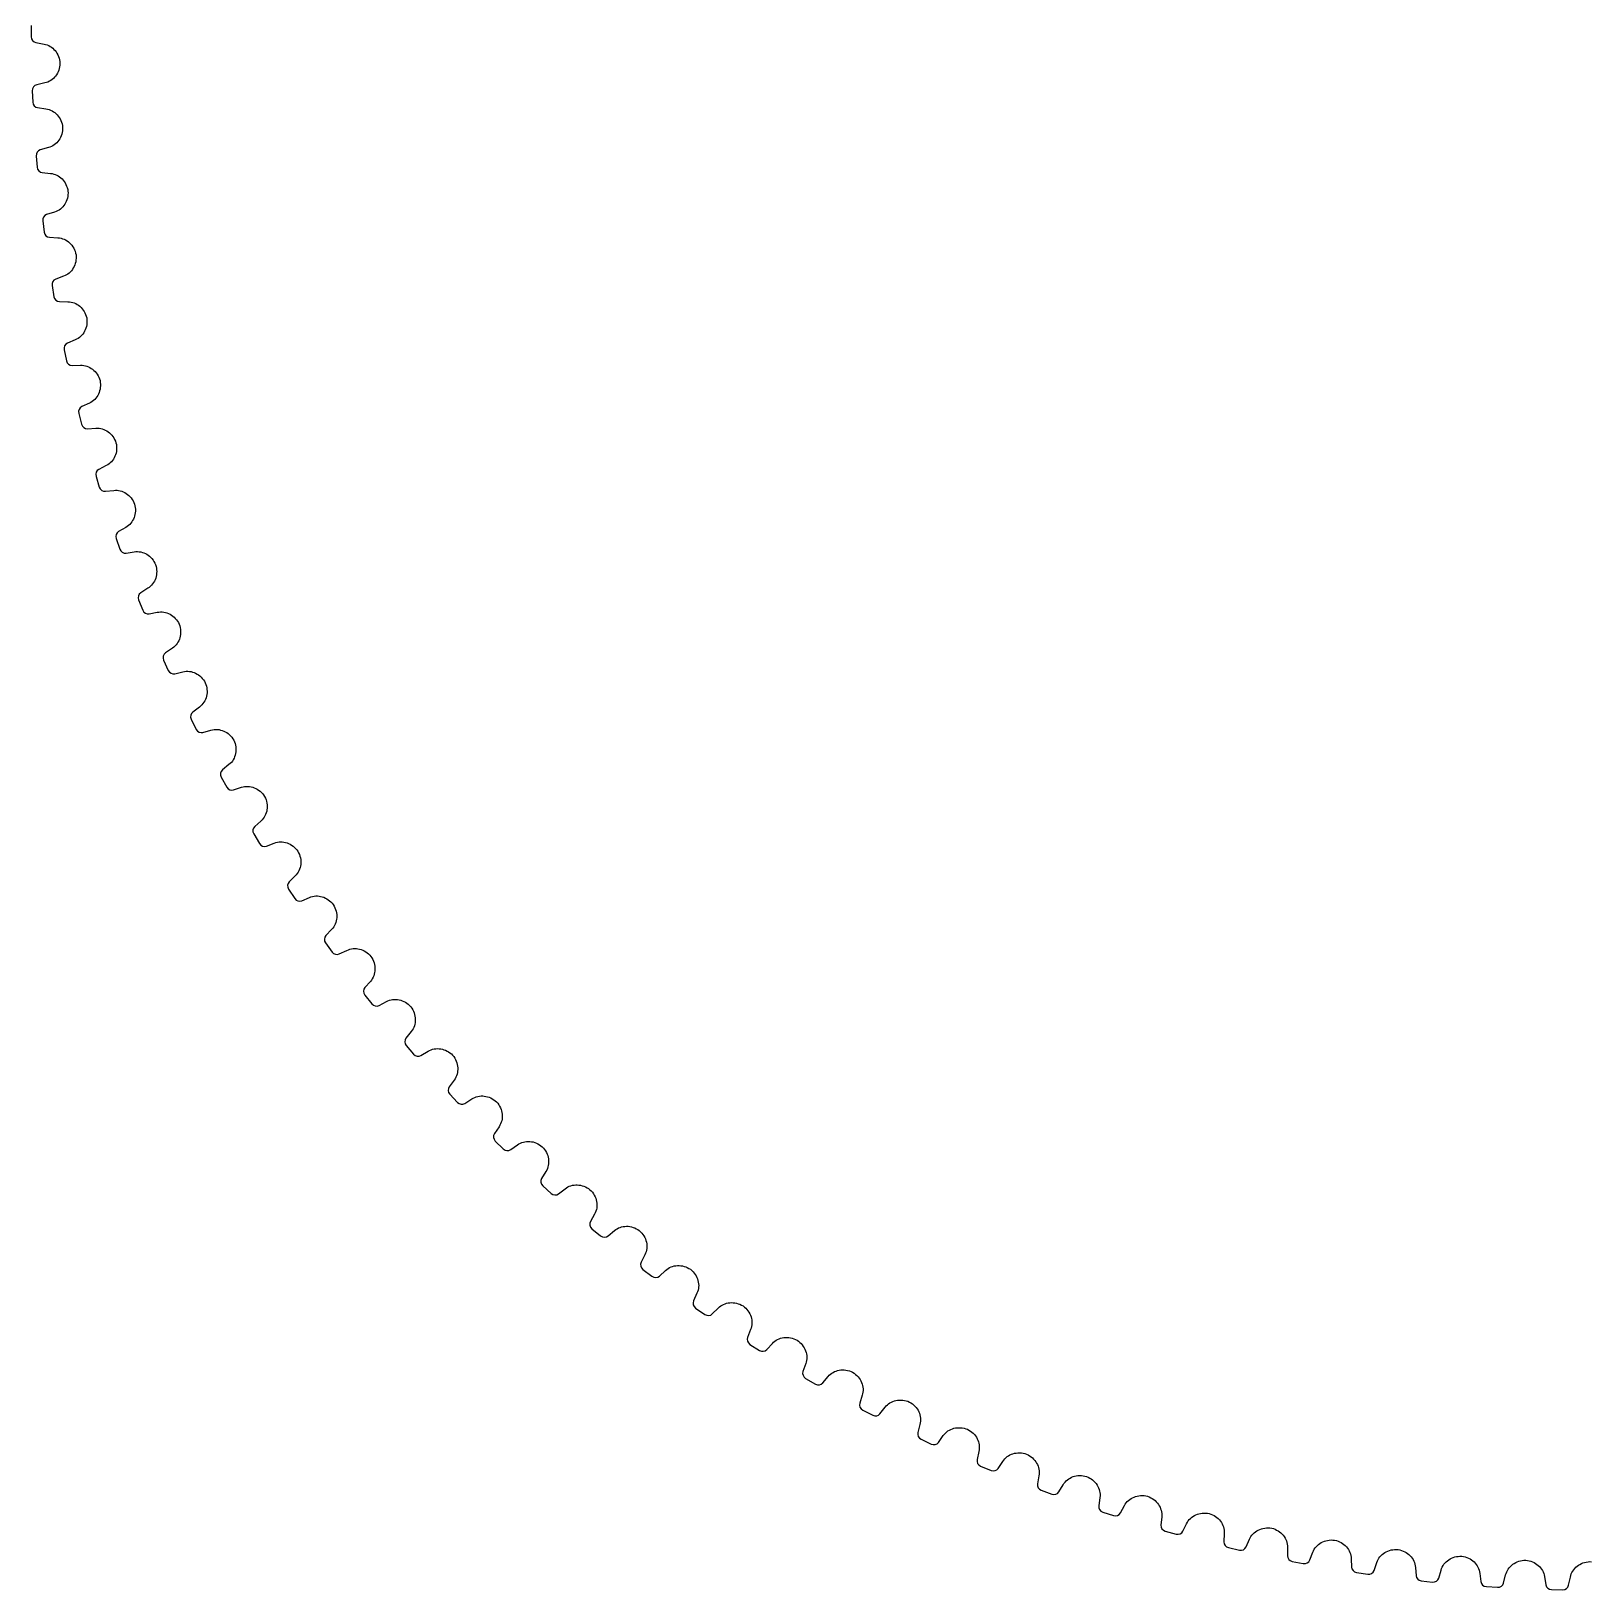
# Model space of a CAD drawing. Extents: x -71 to 71, y -71 to 71.
# Drawn here: x -71.2 to 0, y -71.2 to 0 of the extents above; entities that cross this region are included whole.
import ezdxf

# ---------------------------------------------------------------- set-up
doc = ezdxf.new("R2010")
doc.units = 0
doc.layers.add('Layer_1', color=7, linetype='CONTINUOUS')

msp = doc.modelspace()

# ---------------------------------------------------------------- linework, layer by layer
at = {"layer": 'Layer_1', "color": 7}
msp.add_lwpolyline([(-71.238, 0.257), (-71.238, -0.257), (-71.221, -0.351), (-71.176, -0.431), (-71.109, -0.489), (-71.026, -0.52), (-70.652, -0.591), (-70.578, -0.607), (-70.506, -0.63), (-70.438, -0.659), (-70.372, -0.694), (-70.31, -0.735), (-70.251, -0.781), (-70.197, -0.832), (-70.146, -0.888), (-70.1, -0.948), (-70.059, -1.012), (-70.022, -1.08), (-69.991, -1.152), (-69.965, -1.226), (-69.945, -1.303), (-69.931, -1.383), (-69.924, -1.464), (-69.928, -1.546), (-69.938, -1.627), (-69.955, -1.705), (-69.978, -1.78), (-70.006, -1.853), (-70.039, -1.922), (-70.078, -1.988), (-70.122, -2.05), (-70.17, -2.108), (-70.222, -2.161), (-70.279, -2.21), (-70.339, -2.253), (-70.403, -2.291), (-70.471, -2.323), (-70.541, -2.349), (-70.614, -2.368), (-70.985, -2.454), (-71.068, -2.489), (-71.132, -2.55), (-71.173, -2.632), (-71.187, -2.726), (-71.165, -3.24), (-71.144, -3.333), (-71.096, -3.411), (-71.027, -3.466), (-70.942, -3.494), (-70.565, -3.549), (-70.49, -3.562), (-70.418, -3.582), (-70.348, -3.608), (-70.281, -3.64), (-70.217, -3.679), (-70.157, -3.722), (-70.1, -3.771), (-70.047, -3.825), (-69.999, -3.883), (-69.955, -3.945), (-69.916, -4.011), (-69.881, -4.081), (-69.853, -4.155), (-69.829, -4.231), (-69.812, -4.31), (-69.801, -4.391), (-69.802, -4.473), (-69.809, -4.554), (-69.822, -4.633), (-69.842, -4.709), (-69.867, -4.783), (-69.898, -4.853), (-69.933, -4.921), (-69.974, -4.985), (-70.02, -5.044), (-70.07, -5.1), (-70.125, -5.151), (-70.183, -5.197), (-70.246, -5.237), (-70.312, -5.272), (-70.381, -5.301), (-70.453, -5.323), (-70.82, -5.424), (-70.901, -5.463), (-70.962, -5.527), (-71, -5.61), (-71.01, -5.705), (-70.967, -6.217), (-70.942, -6.309), (-70.89, -6.385), (-70.819, -6.438), (-70.733, -6.462), (-70.354, -6.5), (-70.279, -6.51), (-70.206, -6.527), (-70.135, -6.551), (-70.067, -6.58), (-70.002, -6.616), (-69.94, -6.657), (-69.881, -6.703), (-69.826, -6.754), (-69.775, -6.811), (-69.728, -6.871), (-69.686, -6.936), (-69.649, -7.004), (-69.617, -7.076), (-69.591, -7.151), (-69.57, -7.23), (-69.556, -7.31), (-69.553, -7.392), (-69.557, -7.473), (-69.567, -7.552), (-69.583, -7.629), (-69.605, -7.704), (-69.633, -7.776), (-69.666, -7.845), (-69.704, -7.91), (-69.747, -7.972), (-69.795, -8.03), (-69.847, -8.083), (-69.904, -8.131), (-69.965, -8.174), (-70.029, -8.212), (-70.097, -8.243), (-70.168, -8.269), (-70.531, -8.385), (-70.61, -8.427), (-70.669, -8.494), (-70.703, -8.578), (-70.709, -8.674), (-70.644, -9.183), (-70.615, -9.274), (-70.561, -9.348), (-70.487, -9.398), (-70.401, -9.418), (-70.02, -9.441), (-69.945, -9.448), (-69.871, -9.462), (-69.8, -9.482), (-69.73, -9.509), (-69.663, -9.541), (-69.599, -9.58), (-69.539, -9.624), (-69.482, -9.673), (-69.428, -9.726), (-69.379, -9.785), (-69.335, -9.848), (-69.295, -9.915), (-69.26, -9.985), (-69.23, -10.059), (-69.207, -10.137), (-69.189, -10.217), (-69.183, -10.299), (-69.183, -10.379), (-69.19, -10.459), (-69.203, -10.537), (-69.222, -10.612), (-69.246, -10.685), (-69.276, -10.755), (-69.312, -10.822), (-69.352, -10.886), (-69.398, -10.945), (-69.448, -11.001), (-69.502, -11.051), (-69.561, -11.097), (-69.624, -11.137), (-69.69, -11.171), (-69.761, -11.2), (-70.118, -11.331), (-70.195, -11.376), (-70.251, -11.445), (-70.282, -11.531), (-70.283, -11.627), (-70.198, -12.134), (-70.165, -12.223), (-70.108, -12.294), (-70.032, -12.341), (-69.945, -12.358), (-69.564, -12.365), (-69.488, -12.368), (-69.414, -12.379), (-69.341, -12.396), (-69.271, -12.42), (-69.203, -12.45), (-69.137, -12.486), (-69.075, -12.527), (-69.016, -12.574), (-68.96, -12.625), (-68.909, -12.682), (-68.861, -12.743), (-68.819, -12.808), (-68.781, -12.877), (-68.748, -12.95), (-68.721, -13.026), (-68.7, -13.105), (-68.691, -13.187), (-68.688, -13.267), (-68.691, -13.347), (-68.701, -13.425), (-68.717, -13.501), (-68.738, -13.576), (-68.765, -13.647), (-68.798, -13.715), (-68.836, -13.781), (-68.878, -13.842), (-68.926, -13.899), (-68.979, -13.952), (-69.035, -14), (-69.096, -14.043), (-69.161, -14.08), (-69.23, -14.111), (-69.582, -14.258), (-69.657, -14.306), (-69.71, -14.377), (-69.737, -14.464), (-69.735, -14.56), (-69.628, -15.063), (-69.591, -15.151), (-69.531, -15.22), (-69.454, -15.263), (-69.366, -15.276), (-68.985, -15.267), (-68.909, -15.267), (-68.834, -15.275), (-68.761, -15.289), (-68.69, -15.31), (-68.621, -15.337), (-68.554, -15.37), (-68.49, -15.409), (-68.429, -15.453), (-68.371, -15.502), (-68.317, -15.556), (-68.267, -15.615), (-68.222, -15.678), (-68.181, -15.746), (-68.146, -15.817), (-68.116, -15.892), (-68.091, -15.97), (-68.078, -16.052), (-68.072, -16.132), (-68.072, -16.212), (-68.078, -16.29), (-68.091, -16.367), (-68.109, -16.442), (-68.133, -16.515), (-68.163, -16.584), (-68.198, -16.651), (-68.238, -16.714), (-68.284, -16.773), (-68.334, -16.828), (-68.389, -16.879), (-68.448, -16.924), (-68.511, -16.964), (-68.579, -16.998), (-68.924, -17.159), (-68.997, -17.21), (-69.047, -17.284), (-69.071, -17.372), (-69.064, -17.467), (-68.936, -17.965), (-68.896, -18.052), (-68.833, -18.118), (-68.754, -18.158), (-68.665, -18.167), (-68.285, -18.142), (-68.209, -18.14), (-68.134, -18.144), (-68.061, -18.155), (-67.989, -18.173), (-67.918, -18.197), (-67.85, -18.227), (-67.784, -18.263), (-67.722, -18.305), (-67.662, -18.351), (-67.606, -18.403), (-67.554, -18.46), (-67.506, -18.521), (-67.462, -18.587), (-67.424, -18.657), (-67.39, -18.731), (-67.363, -18.808), (-67.346, -18.888), (-67.337, -18.969), (-67.333, -19.048), (-67.337, -19.127), (-67.346, -19.204), (-67.361, -19.28), (-67.382, -19.353), (-67.409, -19.424), (-67.441, -19.492), (-67.479, -19.557), (-67.521, -19.618), (-67.569, -19.675), (-67.622, -19.728), (-67.679, -19.775), (-67.741, -19.818), (-67.807, -19.855), (-68.145, -20.03), (-68.216, -20.084), (-68.263, -20.16), (-68.282, -20.249), (-68.272, -20.344), (-68.124, -20.836), (-68.08, -20.921), (-68.014, -20.984), (-67.933, -21.021), (-67.844, -21.027), (-67.465, -20.986), (-67.39, -20.98), (-67.315, -20.981), (-67.241, -20.989), (-67.168, -21.004), (-67.097, -21.025), (-67.027, -21.053), (-66.96, -21.086), (-66.896, -21.124), (-66.834, -21.169), (-66.776, -21.218), (-66.721, -21.273), (-66.671, -21.332), (-66.625, -21.396), (-66.583, -21.464), (-66.547, -21.536), (-66.516, -21.612), (-66.496, -21.692), (-66.483, -21.772), (-66.477, -21.851), (-66.477, -21.93), (-66.483, -22.007), (-66.495, -22.084), (-66.513, -22.158), (-66.536, -22.23), (-66.566, -22.299), (-66.6, -22.366), (-66.641, -22.428), (-66.686, -22.487), (-66.736, -22.542), (-66.791, -22.592), (-66.851, -22.637), (-66.916, -22.677), (-67.247, -22.866), (-67.315, -22.923), (-67.359, -23.001), (-67.375, -23.091), (-67.36, -23.185), (-67.191, -23.67), (-67.144, -23.754), (-67.075, -23.814), (-66.993, -23.847), (-66.904, -23.849), (-66.527, -23.793), (-66.452, -23.784), (-66.377, -23.782), (-66.303, -23.787), (-66.229, -23.798), (-66.157, -23.817), (-66.087, -23.841), (-66.018, -23.871), (-65.952, -23.907), (-65.889, -23.949), (-65.829, -23.996), (-65.772, -24.048), (-65.719, -24.105), (-65.67, -24.167), (-65.626, -24.233), (-65.587, -24.304), (-65.553, -24.379), (-65.53, -24.457), (-65.513, -24.537), (-65.503, -24.616), (-65.5, -24.694), (-65.503, -24.772), (-65.512, -24.849), (-65.526, -24.924), (-65.547, -24.997), (-65.573, -25.067), (-65.606, -25.135), (-65.643, -25.199), (-65.686, -25.26), (-65.734, -25.317), (-65.787, -25.369), (-65.845, -25.417), (-65.908, -25.459), (-66.23, -25.662), (-66.296, -25.722), (-66.336, -25.801), (-66.349, -25.892), (-66.33, -25.986), (-66.141, -26.463), (-66.09, -26.544), (-66.019, -26.602), (-65.936, -26.632), (-65.847, -26.63), (-65.473, -26.558), (-65.398, -26.546), (-65.323, -26.541), (-65.249, -26.542), (-65.175, -26.551), (-65.102, -26.566), (-65.031, -26.587), (-64.961, -26.615), (-64.893, -26.648), (-64.828, -26.687), (-64.766, -26.732), (-64.707, -26.781), (-64.652, -26.836), (-64.601, -26.896), (-64.554, -26.96), (-64.511, -27.029), (-64.474, -27.102), (-64.448, -27.18), (-64.428, -27.258), (-64.415, -27.337), (-64.408, -27.416), (-64.408, -27.493), (-64.413, -27.57), (-64.425, -27.646), (-64.443, -27.72), (-64.466, -27.791), (-64.495, -27.86), (-64.53, -27.926), (-64.57, -27.989), (-64.616, -28.047), (-64.667, -28.102), (-64.723, -28.152), (-64.784, -28.197), (-65.097, -28.413), (-65.161, -28.476), (-65.198, -28.557), (-65.206, -28.648), (-65.184, -28.741), (-64.975, -29.21), (-64.921, -29.289), (-64.847, -29.343), (-64.763, -29.37), (-64.674, -29.364), (-64.303, -29.276), (-64.229, -29.261), (-64.154, -29.253), (-64.08, -29.251), (-64.006, -29.257), (-63.932, -29.269), (-63.86, -29.287), (-63.789, -29.312), (-63.721, -29.342), (-63.654, -29.378), (-63.59, -29.42), (-63.529, -29.467), (-63.472, -29.52), (-63.418, -29.577), (-63.368, -29.64), (-63.323, -29.707), (-63.283, -29.778), (-63.253, -29.855), (-63.23, -29.933), (-63.214, -30.011), (-63.204, -30.089), (-63.2, -30.166), (-63.202, -30.244), (-63.211, -30.319), (-63.226, -30.394), (-63.246, -30.466), (-63.272, -30.536), (-63.304, -30.604), (-63.342, -30.668), (-63.385, -30.729), (-63.433, -30.785), (-63.487, -30.837), (-63.546, -30.885), (-63.85, -31.114), (-63.911, -31.179), (-63.945, -31.262), (-63.949, -31.353), (-63.923, -31.445), (-63.695, -31.905), (-63.637, -31.982), (-63.562, -32.033), (-63.476, -32.056), (-63.388, -32.046), (-63.021, -31.943), (-62.947, -31.925), (-62.873, -31.914), (-62.799, -31.909), (-62.724, -31.912), (-62.651, -31.92), (-62.578, -31.936), (-62.506, -31.957), (-62.436, -31.985), (-62.368, -32.018), (-62.302, -32.057), (-62.239, -32.102), (-62.18, -32.152), (-62.124, -32.207), (-62.071, -32.267), (-62.023, -32.332), (-61.98, -32.402), (-61.948, -32.478), (-61.921, -32.554), (-61.902, -32.631), (-61.888, -32.709), (-61.881, -32.787), (-61.881, -32.864), (-61.886, -32.94), (-61.897, -33.015), (-61.915, -33.088), (-61.938, -33.159), (-61.967, -33.228), (-62.002, -33.294), (-62.042, -33.356), (-62.088, -33.414), (-62.14, -33.469), (-62.197, -33.519), (-62.491, -33.761), (-62.549, -33.828), (-62.579, -33.912), (-62.58, -34.003), (-62.55, -34.094), (-62.303, -34.544), (-62.242, -34.618), (-62.165, -34.667), (-62.078, -34.686), (-61.99, -34.673), (-61.628, -34.554), (-61.555, -34.533), (-61.482, -34.518), (-61.407, -34.511), (-61.333, -34.51), (-61.259, -34.516), (-61.185, -34.528), (-61.113, -34.547), (-61.042, -34.571), (-60.972, -34.602), (-60.905, -34.638), (-60.841, -34.68), (-60.779, -34.728), (-60.72, -34.78), (-60.666, -34.838), (-60.615, -34.901), (-60.569, -34.969), (-60.533, -35.043), (-60.504, -35.119), (-60.481, -35.195), (-60.464, -35.272), (-60.454, -35.349), (-60.45, -35.426), (-60.452, -35.502), (-60.46, -35.578), (-60.475, -35.652), (-60.495, -35.724), (-60.521, -35.794), (-60.553, -35.861), (-60.591, -35.925), (-60.635, -35.985), (-60.684, -36.042), (-60.739, -36.094), (-61.023, -36.348), (-61.078, -36.418), (-61.105, -36.503), (-61.101, -36.594), (-61.068, -36.684), (-60.802, -37.123), (-60.738, -37.194), (-60.658, -37.239), (-60.571, -37.255), (-60.484, -37.238), (-60.127, -37.105), (-60.055, -37.08), (-59.982, -37.063), (-59.908, -37.052), (-59.834, -37.048), (-59.76, -37.051), (-59.686, -37.06), (-59.613, -37.076), (-59.541, -37.097), (-59.47, -37.125), (-59.401, -37.158), (-59.335, -37.197), (-59.271, -37.242), (-59.211, -37.293), (-59.154, -37.348), (-59.1, -37.409), (-59.052, -37.475), (-59.013, -37.547), (-58.98, -37.621), (-58.954, -37.697), (-58.934, -37.773), (-58.921, -37.85), (-58.914, -37.926), (-58.913, -38.003), (-58.918, -38.078), (-58.929, -38.153), (-58.946, -38.226), (-58.969, -38.297), (-58.999, -38.365), (-59.034, -38.43), (-59.075, -38.493), (-59.122, -38.551), (-59.174, -38.606), (-59.447, -38.871), (-59.499, -38.944), (-59.522, -39.03), (-59.515, -39.121), (-59.478, -39.209), (-59.194, -39.637), (-59.127, -39.705), (-59.046, -39.747), (-58.958, -39.759), (-58.871, -39.738), (-58.52, -39.59), (-58.45, -39.562), (-58.378, -39.542), (-58.304, -39.528), (-58.23, -39.521), (-58.156, -39.521), (-58.082, -39.527), (-58.008, -39.539), (-57.935, -39.558), (-57.863, -39.582), (-57.793, -39.613), (-57.725, -39.649), (-57.66, -39.692), (-57.597, -39.739), (-57.538, -39.793), (-57.482, -39.851), (-57.43, -39.915), (-57.389, -39.986), (-57.353, -40.058), (-57.324, -40.132), (-57.301, -40.208), (-57.284, -40.284), (-57.274, -40.36), (-57.269, -40.436), (-57.271, -40.512), (-57.279, -40.587), (-57.294, -40.661), (-57.314, -40.732), (-57.34, -40.802), (-57.373, -40.869), (-57.411, -40.933), (-57.455, -40.993), (-57.506, -41.05), (-57.767, -41.327), (-57.816, -41.401), (-57.836, -41.488), (-57.825, -41.579), (-57.784, -41.665), (-57.482, -42.081), (-57.413, -42.146), (-57.33, -42.185), (-57.241, -42.193), (-57.156, -42.169), (-56.811, -42.006), (-56.742, -41.975), (-56.671, -41.952), (-56.598, -41.935), (-56.524, -41.925), (-56.45, -41.922), (-56.375, -41.925), (-56.301, -41.934), (-56.228, -41.949), (-56.155, -41.971), (-56.084, -41.998), (-56.014, -42.032), (-55.947, -42.071), (-55.882, -42.116), (-55.821, -42.167), (-55.763, -42.223), (-55.709, -42.285), (-55.664, -42.354), (-55.625, -42.425), (-55.593, -42.498), (-55.567, -42.572), (-55.547, -42.647), (-55.533, -42.723), (-55.526, -42.799), (-55.525, -42.875), (-55.53, -42.95), (-55.541, -43.024), (-55.558, -43.097), (-55.581, -43.167), (-55.611, -43.236), (-55.647, -43.301), (-55.688, -43.363), (-55.736, -43.422), (-55.986, -43.709), (-56.032, -43.786), (-56.048, -43.873), (-56.033, -43.964), (-55.989, -44.048), (-55.669, -44.451), (-55.597, -44.514), (-55.513, -44.548), (-55.424, -44.553), (-55.34, -44.525), (-55.002, -44.348), (-54.934, -44.315), (-54.864, -44.288), (-54.792, -44.269), (-54.719, -44.255), (-54.645, -44.249), (-54.57, -44.249), (-54.496, -44.255), (-54.422, -44.267), (-54.348, -44.286), (-54.276, -44.31), (-54.205, -44.341), (-54.136, -44.377), (-54.07, -44.42), (-54.006, -44.468), (-53.946, -44.521), (-53.889, -44.581), (-53.841, -44.647), (-53.8, -44.717), (-53.765, -44.788), (-53.735, -44.861), (-53.712, -44.936), (-53.696, -45.011), (-53.685, -45.087), (-53.681, -45.163), (-53.682, -45.238), (-53.69, -45.312), (-53.704, -45.385), (-53.725, -45.457), (-53.752, -45.526), (-53.784, -45.593), (-53.824, -45.657), (-53.869, -45.718), (-54.107, -46.016), (-54.149, -46.094), (-54.161, -46.182), (-54.143, -46.272), (-54.095, -46.354), (-53.759, -46.743), (-53.684, -46.803), (-53.599, -46.834), (-53.51, -46.835), (-53.427, -46.804), (-53.097, -46.612), (-53.03, -46.576), (-52.961, -46.547), (-52.89, -46.524), (-52.818, -46.508), (-52.744, -46.498), (-52.67, -46.495), (-52.595, -46.498), (-52.52, -46.507), (-52.446, -46.523), (-52.373, -46.544), (-52.301, -46.572), (-52.23, -46.605), (-52.162, -46.645), (-52.097, -46.69), (-52.034, -46.741), (-51.975, -46.798), (-51.925, -46.863), (-51.88, -46.931), (-51.842, -47), (-51.81, -47.072), (-51.784, -47.146), (-51.764, -47.22), (-51.75, -47.295), (-51.742, -47.371), (-51.741, -47.446), (-51.746, -47.521), (-51.757, -47.594), (-51.774, -47.667), (-51.798, -47.737), (-51.828, -47.805), (-51.864, -47.871), (-51.907, -47.934), (-52.132, -48.241), (-52.171, -48.321), (-52.18, -48.41), (-52.158, -48.498), (-52.106, -48.579), (-51.755, -48.953), (-51.678, -49.01), (-51.59, -49.037), (-51.502, -49.034), (-51.42, -49), (-51.099, -48.795), (-51.033, -48.756), (-50.966, -48.724), (-50.896, -48.698), (-50.824, -48.679), (-50.751, -48.666), (-50.676, -48.66), (-50.602, -48.659), (-50.527, -48.666), (-50.452, -48.678), (-50.378, -48.696), (-50.305, -48.721), (-50.233, -48.752), (-50.163, -48.788), (-50.096, -48.831), (-50.031, -48.879), (-49.97, -48.934), (-49.917, -48.996), (-49.869, -49.062), (-49.828, -49.13), (-49.793, -49.201), (-49.764, -49.273), (-49.741, -49.346), (-49.724, -49.421), (-49.713, -49.496), (-49.709, -49.571), (-49.71, -49.646), (-49.718, -49.72), (-49.733, -49.793), (-49.753, -49.864), (-49.781, -49.934), (-49.814, -50.001), (-49.854, -50.065), (-50.066, -50.382), (-50.102, -50.463), (-50.107, -50.552), (-50.081, -50.64), (-50.026, -50.718), (-49.659, -51.078), (-49.58, -51.131), (-49.492, -51.155), (-49.403, -51.148), (-49.323, -51.11), (-49.01, -50.892), (-48.947, -50.85), (-48.881, -50.815), (-48.812, -50.787), (-48.741, -50.765), (-48.668, -50.749), (-48.594, -50.739), (-48.519, -50.736), (-48.444, -50.739), (-48.369, -50.748), (-48.294, -50.763), (-48.22, -50.785), (-48.147, -50.812), (-48.076, -50.846), (-48.007, -50.886), (-47.94, -50.931), (-47.877, -50.983), (-47.821, -51.044), (-47.771, -51.107), (-47.727, -51.174), (-47.689, -51.243), (-47.657, -51.314), (-47.631, -51.386), (-47.611, -51.46), (-47.597, -51.534), (-47.589, -51.609), (-47.588, -51.684), (-47.593, -51.758), (-47.604, -51.832), (-47.622, -51.904), (-47.646, -51.975), (-47.677, -52.043), (-47.714, -52.109), (-47.913, -52.434), (-47.945, -52.517), (-47.946, -52.606), (-47.917, -52.693), (-47.859, -52.768), (-47.477, -53.112), (-47.395, -53.162), (-47.306, -53.182), (-47.218, -53.172), (-47.139, -53.131), (-46.836, -52.899), (-46.775, -52.855), (-46.71, -52.818), (-46.642, -52.786), (-46.572, -52.761), (-46.5, -52.742), (-46.427, -52.729), (-46.352, -52.723), (-46.277, -52.723), (-46.202, -52.729), (-46.126, -52.741), (-46.051, -52.759), (-45.977, -52.784), (-45.905, -52.815), (-45.834, -52.851), (-45.766, -52.894), (-45.7, -52.943), (-45.642, -53.001), (-45.589, -53.063), (-45.542, -53.127), (-45.501, -53.195), (-45.466, -53.264), (-45.437, -53.336), (-45.414, -53.408), (-45.397, -53.482), (-45.386, -53.557), (-45.382, -53.632), (-45.384, -53.706), (-45.392, -53.78), (-45.406, -53.853), (-45.428, -53.924), (-45.456, -53.994), (-45.49, -54.061), (-45.675, -54.394), (-45.704, -54.479), (-45.701, -54.568), (-45.668, -54.653), (-45.607, -54.726), (-45.211, -55.054), (-45.127, -55.1), (-45.038, -55.117), (-44.95, -55.103), (-44.873, -55.058), (-44.58, -54.814), (-44.52, -54.768), (-44.457, -54.727), (-44.391, -54.693), (-44.322, -54.665), (-44.251, -54.643), (-44.178, -54.627), (-44.104, -54.618), (-44.029, -54.615), (-43.953, -54.617), (-43.877, -54.626), (-43.802, -54.642), (-43.727, -54.663), (-43.653, -54.691), (-43.581, -54.724), (-43.51, -54.764), (-43.443, -54.811), (-43.382, -54.866), (-43.327, -54.925), (-43.278, -54.988), (-43.234, -55.053), (-43.196, -55.121), (-43.164, -55.191), (-43.138, -55.263), (-43.118, -55.336), (-43.104, -55.41), (-43.096, -55.485), (-43.095, -55.559), (-43.1, -55.634), (-43.111, -55.707), (-43.13, -55.779), (-43.155, -55.85), (-43.187, -55.919), (-43.357, -56.259), (-43.382, -56.345), (-43.376, -56.434), (-43.34, -56.517), (-43.275, -56.588), (-42.866, -56.899), (-42.781, -56.942), (-42.69, -56.954), (-42.603, -56.937), (-42.528, -56.889), (-42.245, -56.633), (-42.188, -56.584), (-42.126, -56.541), (-42.062, -56.504), (-41.994, -56.473), (-41.924, -56.448), (-41.852, -56.429), (-41.778, -56.417), (-41.703, -56.41), (-41.627, -56.41), (-41.551, -56.416), (-41.475, -56.428), (-41.399, -56.446), (-41.324, -56.471), (-41.251, -56.501), (-41.179, -56.538), (-41.109, -56.582), (-41.046, -56.635), (-40.989, -56.691), (-40.937, -56.752), (-40.891, -56.816), (-40.85, -56.882), (-40.815, -56.951), (-40.786, -57.021), (-40.763, -57.093), (-40.746, -57.167), (-40.735, -57.241), (-40.73, -57.315), (-40.732, -57.39), (-40.741, -57.463), (-40.756, -57.536), (-40.778, -57.608), (-40.807, -57.678), (-40.963, -58.026), (-40.985, -58.112), (-40.975, -58.2), (-40.935, -58.283), (-40.868, -58.351), (-40.446, -58.644), (-40.359, -58.683), (-40.268, -58.692), (-40.181, -58.671), (-40.108, -58.62), (-39.837, -58.352), (-39.781, -58.301), (-39.722, -58.255), (-39.659, -58.216), (-39.592, -58.182), (-39.523, -58.154), (-39.452, -58.133), (-39.379, -58.117), (-39.304, -58.107), (-39.229, -58.104), (-39.152, -58.106), (-39.076, -58.115), (-38.999, -58.13), (-38.923, -58.152), (-38.849, -58.179), (-38.775, -58.213), (-38.704, -58.254), (-38.639, -58.304), (-38.579, -58.358), (-38.525, -58.416), (-38.476, -58.478), (-38.432, -58.543), (-38.394, -58.61), (-38.362, -58.679), (-38.336, -58.75), (-38.316, -58.823), (-38.302, -58.896), (-38.295, -58.971), (-38.293, -59.045), (-38.299, -59.119), (-38.311, -59.193), (-38.33, -59.265), (-38.356, -59.336), (-38.497, -59.69), (-38.515, -59.777), (-38.502, -59.865), (-38.458, -59.946), (-38.388, -60.011), (-37.954, -60.286), (-37.866, -60.322), (-37.775, -60.327), (-37.689, -60.302), (-37.619, -60.248), (-37.358, -59.969), (-37.305, -59.916), (-37.247, -59.868), (-37.186, -59.825), (-37.121, -59.789), (-37.053, -59.758), (-36.983, -59.734), (-36.911, -59.715), (-36.836, -59.702), (-36.761, -59.695), (-36.685, -59.695), (-36.608, -59.701), (-36.531, -59.712), (-36.454, -59.731), (-36.378, -59.755), (-36.304, -59.786), (-36.23, -59.823), (-36.163, -59.871), (-36.101, -59.923), (-36.045, -59.978), (-35.993, -60.038), (-35.947, -60.101), (-35.906, -60.166), (-35.871, -60.234), (-35.842, -60.304), (-35.819, -60.376), (-35.802, -60.449), (-35.791, -60.523), (-35.787, -60.597), (-35.79, -60.671), (-35.799, -60.745), (-35.815, -60.818), (-35.838, -60.891), (-35.964, -61.25), (-35.978, -61.338), (-35.961, -61.425), (-35.914, -61.504), (-35.842, -61.566), (-35.397, -61.823), (-35.306, -61.854), (-35.215, -61.856), (-35.131, -61.827), (-35.063, -61.77), (-34.814, -61.481), (-34.763, -61.425), (-34.708, -61.375), (-34.648, -61.33), (-34.585, -61.291), (-34.519, -61.258), (-34.449, -61.23), (-34.378, -61.208), (-34.304, -61.192), (-34.229, -61.182), (-34.153, -61.179), (-34.076, -61.181), (-33.998, -61.19), (-33.921, -61.205), (-33.844, -61.226), (-33.768, -61.254), (-33.694, -61.288), (-33.625, -61.333), (-33.56, -61.382), (-33.501, -61.435), (-33.447, -61.492), (-33.399, -61.553), (-33.355, -61.617), (-33.317, -61.683), (-33.285, -61.752), (-33.259, -61.823), (-33.239, -61.895), (-33.226, -61.968), (-33.218, -62.042), (-33.218, -62.117), (-33.224, -62.191), (-33.236, -62.265), (-33.256, -62.338), (-33.368, -62.702), (-33.378, -62.791), (-33.357, -62.877), (-33.307, -62.954), (-33.232, -63.013), (-32.777, -63.251), (-32.685, -63.279), (-32.594, -63.276), (-32.511, -63.244), (-32.445, -63.184), (-32.209, -62.885), (-32.161, -62.827), (-32.107, -62.775), (-32.049, -62.727), (-31.988, -62.685), (-31.923, -62.649), (-31.855, -62.619), (-31.784, -62.594), (-31.712, -62.575), (-31.637, -62.562), (-31.561, -62.555), (-31.484, -62.554), (-31.406, -62.56), (-31.328, -62.571), (-31.251, -62.589), (-31.173, -62.614), (-31.097, -62.645), (-31.027, -62.687), (-30.961, -62.733), (-30.899, -62.784), (-30.843, -62.839), (-30.792, -62.898), (-30.746, -62.96), (-30.705, -63.025), (-30.67, -63.092), (-30.641, -63.161), (-30.618, -63.233), (-30.602, -63.305), (-30.591, -63.379), (-30.587, -63.453), (-30.59, -63.528), (-30.6, -63.602), (-30.617, -63.676), (-30.713, -64.044), (-30.72, -64.133), (-30.695, -64.219), (-30.642, -64.293), (-30.564, -64.349), (-30.099, -64.568), (-30.007, -64.592), (-29.916, -64.585), (-29.834, -64.55), (-29.771, -64.488), (-29.548, -64.179), (-29.501, -64.119), (-29.45, -64.064), (-29.395, -64.014), (-29.335, -63.97), (-29.272, -63.931), (-29.205, -63.898), (-29.135, -63.87), (-29.063, -63.848), (-28.989, -63.832), (-28.914, -63.822), (-28.837, -63.818), (-28.759, -63.82), (-28.68, -63.828), (-28.602, -63.843), (-28.524, -63.864), (-28.447, -63.892), (-28.375, -63.931), (-28.306, -63.975), (-28.243, -64.023), (-28.184, -64.076), (-28.131, -64.132), (-28.082, -64.192), (-28.039, -64.255), (-28.001, -64.321), (-27.97, -64.389), (-27.944, -64.459), (-27.924, -64.531), (-27.91, -64.604), (-27.903, -64.678), (-27.903, -64.753), (-27.91, -64.828), (-27.923, -64.902), (-28.004, -65.274), (-28.007, -65.364), (-27.979, -65.448), (-27.923, -65.52), (-27.843, -65.572), (-27.369, -65.771), (-27.276, -65.792), (-27.185, -65.781), (-27.105, -65.743), (-27.044, -65.678), (-26.834, -65.36), (-26.79, -65.298), (-26.742, -65.241), (-26.688, -65.189), (-26.63, -65.142), (-26.569, -65.101), (-26.504, -65.065), (-26.435, -65.034), (-26.364, -65.009), (-26.291, -64.99), (-26.216, -64.977), (-26.139, -64.97), (-26.061, -64.968), (-25.982, -64.973), (-25.904, -64.985), (-25.825, -65.003), (-25.746, -65.028), (-25.672, -65.063), (-25.603, -65.104), (-25.537, -65.15), (-25.476, -65.2), (-25.42, -65.254), (-25.369, -65.312), (-25.324, -65.373), (-25.283, -65.437), (-25.249, -65.504), (-25.22, -65.573), (-25.197, -65.644), (-25.18, -65.716), (-25.17, -65.79), (-25.167, -65.865), (-25.17, -65.939), (-25.181, -66.014), (-25.246, -66.39), (-25.245, -66.479), (-25.214, -66.562), (-25.154, -66.632), (-25.072, -66.681), (-24.591, -66.86), (-24.497, -66.876), (-24.406, -66.862), (-24.328, -66.82), (-24.27, -66.753), (-24.074, -66.426), (-24.033, -66.363), (-23.986, -66.304), (-23.935, -66.25), (-23.879, -66.2), (-23.819, -66.156), (-23.756, -66.118), (-23.689, -66.084), (-23.619, -66.056), (-23.546, -66.034), (-23.472, -66.018), (-23.395, -66.007), (-23.318, -66.003), (-23.239, -66.005), (-23.16, -66.013), (-23.08, -66.027), (-23.001, -66.049), (-22.925, -66.081), (-22.854, -66.119), (-22.787, -66.162), (-22.724, -66.209), (-22.666, -66.261), (-22.612, -66.317), (-22.564, -66.376), (-22.521, -66.438), (-22.484, -66.504), (-22.452, -66.571), (-22.426, -66.641), (-22.406, -66.713), (-22.393, -66.786), (-22.387, -66.861), (-22.387, -66.936), (-22.395, -67.011), (-22.444, -67.389), (-22.439, -67.478), (-22.404, -67.559), (-22.342, -67.627), (-22.258, -67.672), (-21.77, -67.831), (-21.675, -67.843), (-21.585, -67.826), (-21.509, -67.78), (-21.454, -67.71), (-21.271, -67.376), (-21.233, -67.311), (-21.189, -67.25), (-21.14, -67.194), (-21.086, -67.142), (-21.028, -67.096), (-20.966, -67.054), (-20.901, -67.018), (-20.832, -66.987), (-20.76, -66.962), (-20.687, -66.943), (-20.611, -66.929), (-20.533, -66.921), (-20.454, -66.92), (-20.375, -66.925), (-20.295, -66.936), (-20.215, -66.954), (-20.138, -66.983), (-20.065, -67.018), (-19.996, -67.058), (-19.931, -67.103), (-19.871, -67.152), (-19.815, -67.205), (-19.765, -67.263), (-19.719, -67.323), (-19.679, -67.387), (-19.644, -67.453), (-19.616, -67.522), (-19.593, -67.593), (-19.577, -67.665), (-19.567, -67.739), (-19.564, -67.814), (-19.569, -67.89), (-19.602, -68.269), (-19.594, -68.358), (-19.555, -68.438), (-19.491, -68.503), (-19.405, -68.545), (-18.91, -68.683), (-18.815, -68.692), (-18.726, -68.67), (-18.652, -68.621), (-18.599, -68.549), (-18.431, -68.208), (-18.395, -68.141), (-18.354, -68.078), (-18.307, -68.02), (-18.256, -67.966), (-18.2, -67.917), (-18.14, -67.873), (-18.076, -67.835), (-18.008, -67.801), (-17.938, -67.773), (-17.865, -67.75), (-17.79, -67.733), (-17.713, -67.722), (-17.634, -67.718), (-17.555, -67.719), (-17.474, -67.727), (-17.393, -67.742), (-17.315, -67.768), (-17.241, -67.799), (-17.171, -67.837), (-17.104, -67.879), (-17.042, -67.925), (-16.984, -67.976), (-16.931, -68.031), (-16.883, -68.09), (-16.84, -68.152), (-16.802, -68.217), (-16.771, -68.284), (-16.745, -68.354), (-16.726, -68.426), (-16.714, -68.499), (-16.708, -68.574), (-16.709, -68.65), (-16.726, -69.03), (-16.714, -69.119), (-16.672, -69.197), (-16.605, -69.259), (-16.517, -69.297), (-16.017, -69.415), (-15.922, -69.419), (-15.834, -69.394), (-15.762, -69.342), (-15.713, -69.268), (-15.558, -68.92), (-15.526, -68.851), (-15.487, -68.787), (-15.443, -68.727), (-15.394, -68.671), (-15.34, -68.62), (-15.282, -68.574), (-15.219, -68.532), (-15.153, -68.496), (-15.084, -68.464), (-15.012, -68.439), (-14.938, -68.419), (-14.861, -68.405), (-14.783, -68.397), (-14.703, -68.395), (-14.623, -68.399), (-14.541, -68.411), (-14.462, -68.433), (-14.387, -68.462), (-14.315, -68.496), (-14.246, -68.535), (-14.182, -68.579), (-14.122, -68.628), (-14.067, -68.681), (-14.016, -68.737), (-13.971, -68.797), (-13.931, -68.86), (-13.897, -68.927), (-13.868, -68.995), (-13.846, -69.066), (-13.83, -69.139), (-13.821, -69.214), (-13.819, -69.289), (-13.821, -69.67), (-13.805, -69.758), (-13.76, -69.835), (-13.69, -69.894), (-13.601, -69.928), (-13.096, -70.025), (-13.001, -70.025), (-12.914, -69.996), (-12.844, -69.942), (-12.798, -69.865), (-12.659, -69.511), (-12.629, -69.441), (-12.593, -69.375), (-12.551, -69.313), (-12.505, -69.256), (-12.453, -69.202), (-12.397, -69.153), (-12.336, -69.109), (-12.272, -69.07), (-12.204, -69.036), (-12.133, -69.007), (-12.06, -68.984), (-11.984, -68.967), (-11.906, -68.956), (-11.826, -68.951), (-11.746, -68.952), (-11.664, -68.96), (-11.584, -68.979), (-11.507, -69.004), (-11.434, -69.035), (-11.364, -69.072), (-11.298, -69.113), (-11.236, -69.159), (-11.179, -69.209), (-11.126, -69.264), (-11.078, -69.322), (-11.035, -69.383), (-10.998, -69.448), (-10.967, -69.516), (-10.942, -69.586), (-10.923, -69.658), (-10.911, -69.732), (-10.906, -69.807), (-10.891, -70.188), (-10.872, -70.275), (-10.824, -70.35), (-10.751, -70.406), (-10.661, -70.437), (-10.153, -70.512), (-10.057, -70.508), (-9.972, -70.475), (-9.904, -70.418), (-9.861, -70.34), (-9.737, -69.98), (-9.71, -69.909), (-9.677, -69.842), (-9.638, -69.778), (-9.594, -69.718), (-9.544, -69.663), (-9.49, -69.612), (-9.431, -69.565), (-9.369, -69.523), (-9.303, -69.487), (-9.233, -69.455), (-9.16, -69.429), (-9.085, -69.408), (-9.008, -69.394), (-8.929, -69.385), (-8.848, -69.383), (-8.766, -69.387), (-8.685, -69.404), (-8.608, -69.426), (-8.533, -69.454), (-8.462, -69.487), (-8.394, -69.526), (-8.33, -69.569), (-8.271, -69.617), (-8.216, -69.669), (-8.165, -69.725), (-8.12, -69.785), (-8.08, -69.848), (-8.046, -69.914), (-8.018, -69.983), (-7.996, -70.054), (-7.981, -70.127), (-7.973, -70.203), (-7.942, -70.582), (-7.92, -70.669), (-7.868, -70.741), (-7.794, -70.794), (-7.702, -70.821), (-7.191, -70.875), (-7.096, -70.867), (-7.012, -70.831), (-6.946, -70.771), (-6.907, -70.691), (-6.798, -70.326), (-6.774, -70.254), (-6.744, -70.186), (-6.707, -70.121), (-6.666, -70.059), (-6.619, -70.002), (-6.567, -69.948), (-6.51, -69.899), (-6.449, -69.855), (-6.385, -69.815), (-6.316, -69.781), (-6.245, -69.752), (-6.171, -69.728), (-6.094, -69.71), (-6.015, -69.698), (-5.935, -69.693), (-5.853, -69.694), (-5.771, -69.706), (-5.693, -69.725), (-5.617, -69.75), (-5.544, -69.78), (-5.475, -69.816), (-5.41, -69.857), (-5.348, -69.902), (-5.291, -69.952), (-5.238, -70.006), (-5.191, -70.064), (-5.148, -70.125), (-5.112, -70.19), (-5.081, -70.257), (-5.056, -70.327), (-5.038, -70.4), (-5.026, -70.475), (-4.98, -70.853), (-4.953, -70.938), (-4.899, -71.009), (-4.822, -71.058), (-4.729, -71.082), (-4.217, -71.114), (-4.122, -71.102), (-4.039, -71.063), (-3.977, -71), (-3.941, -70.918), (-3.847, -70.549), (-3.826, -70.476), (-3.799, -70.407), (-3.765, -70.34), (-3.726, -70.277), (-3.681, -70.217), (-3.632, -70.162), (-3.577, -70.11), (-3.518, -70.063), (-3.455, -70.021), (-3.389, -69.984), (-3.319, -69.952), (-3.245, -69.925), (-3.17, -69.904), (-3.091, -69.889), (-3.011, -69.88), (-2.929, -69.878), (-2.847, -69.887), (-2.768, -69.903), (-2.691, -69.924), (-2.617, -69.951), (-2.547, -69.984), (-2.48, -70.022), (-2.416, -70.065), (-2.357, -70.112), (-2.302, -70.164), (-2.252, -70.219), (-2.207, -70.279), (-2.168, -70.342), (-2.134, -70.408), (-2.106, -70.477), (-2.085, -70.549), (-2.07, -70.624), (-2.008, -70.999), (-1.978, -71.084), (-1.921, -71.151), (-1.842, -71.198), (-1.749, -71.217), (-1.235, -71.228), (-1.141, -71.213), (-1.06, -71.17), (-1, -71.104), (-0.968, -71.021), (-0.889, -70.648), (-0.871, -70.575), (-0.847, -70.504), (-0.816, -70.436), (-0.78, -70.371), (-0.738, -70.31), (-0.69, -70.252), (-0.638, -70.199), (-0.581, -70.149), (-0.52, -70.105), (-0.455, -70.064), (-0.386, -70.029), (-0.314, -70), (-0.24, -69.976), (-0.162, -69.957), (-0.082, -69.945), (0, -69.939), (0.082, -69.945)], dxfattribs=at)

doc.saveas('drawing.dxf')
